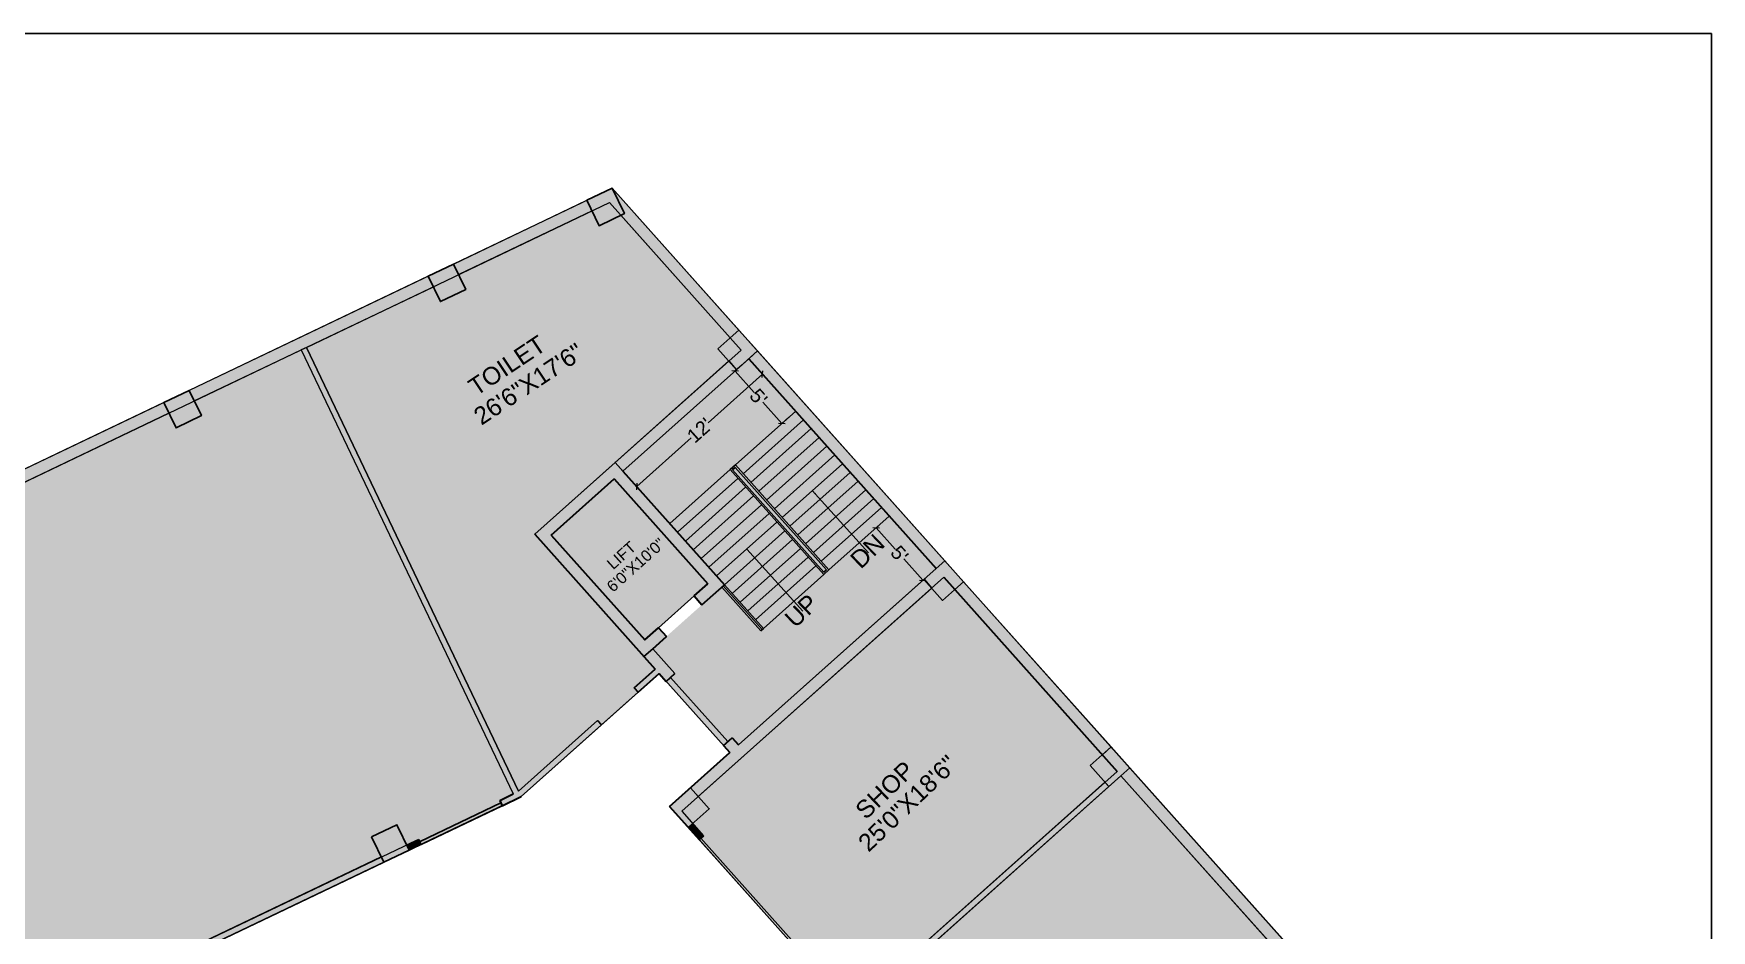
# Model space of a CAD drawing. Header units: inches. Extents: x -13956017 to 293115509, y -946740 to -305538.
# Drawn here: x 1203628 to 1205060, y -916240 to -915474 of the extents above; entities that cross this region are included whole.
import ezdxf

# ---------------------------------------------------------------- set-up
doc = ezdxf.new("R2010")
doc.units = ezdxf.units.IN
doc.header["$LTSCALE"] = 6
doc.header["$PDMODE"] = 2
for name, color, linetype, lineweight in [('column', 240, 'Continuous', 25), ('floor hatch', 135, 'Continuous', 13), ('W', 250, 'Continuous', 5), ('wall', 7, 'Continuous', 30), ('wall high', 7, 'Continuous', 30)]:
    doc.layers.add(name, color=color, linetype=linetype, lineweight=lineweight)
for name, color, linetype in [('DIM', 7, 'Continuous'), ('TW', 5, 'Continuous'), ('WAL', 7, 'Continuous')]:
    doc.layers.add(name, color=color, linetype=linetype)
doc.styles.add('ARI', font='arial.ttf')
doc.linetypes.add('ZIGZAG', pattern='A,0.0001,-0.2,[131,ltypeshp.shx,S=0.2,R=0,X=-0.2,Y=0],-0.4,[131,ltypeshp.shx,S=0.2,R=180,X=0.2,Y=0],-0.2', length=0.8001)
doc.dimstyles.new('Copy(2) of AA', dxfattribs={"dimtxt": 12, "dimasz": 4, "dimexe": 0.18, "dimexo": 0, "dimgap": 0.09, "dimtad": 0, "dimdec": 0, "dimzin": 0, "dimdsep": 46, "dimlunit": 3, "dimtxsty": 'ARI', "dimblk": 'OBLIQUE', "dimcen": 0.09, "dimclrd": 7, "dimclre": 7, "dimclrt": 7, "dimadec": 0, "dimazin": 0, "dimtfac": 1, "dimtdec": 0, "dimtofl": 0, "dimtmove": 0, "dimatfit": 3, "dimfxl": 1, "dimtolj": 1, "dimtzin": 0, "dimlwd": 5, "dimlwe": 5, "dimarcsym": 0})

# ---------------------------------------------------------------- blocks, each defined once
blk = doc.blocks.new('_Oblique')
at = {"layer": 'DIM', "color": 0, "lineweight": -2}
blk.add_line((-0.5, -0.5), (0.5, 0.5), dxfattribs=at)
blk = doc.blocks.new('*D414')
at = {"layer": 'Defpoints', "color": 0, "ltscale": 10, "transparency": 16777216}
for p in [(1204249.7, -915763.9, 3969.1), (1204250.5, -915764.8), (1204142.3, -915859.8, 3969.1)]:
    blk.add_point(p, dxfattribs=at)
at = {"layer": 'W', "color": 7, "linetype": 'Continuous', "lineweight": 5, "ltscale": 10, "transparency": 16777216}
for p, q in [((1204250.5, -915764.8), (1204204.1, -915806.3)), ((1204249.7, -915763.9), (1204250.6, -915765)), ((1204143.1, -915860.7), (1204189.6, -915819.2)), ((1204142.3, -915859.8), (1204143.2, -915860.9))]:
    blk.add_line(p, q, dxfattribs=at)
at = {"layer": 'W', "color": 7, "lineweight": 5, "ltscale": 10, "transparency": 16777216, "xscale": 4, "yscale": 4, "zscale": 4}
for p, rotation in [((1204250.5, -915764.8), 41.7482880626814), ((1204143.1, -915860.7), 221.7482880626814)]:
    blk.add_blockref('_Oblique', p, dxfattribs=dict(at, rotation=rotation))
at = {"layer": 'W', "color": 7, "lineweight": 30, "ltscale": 10, "transparency": 16777216, "insert": (1204196.8, -915812.8), "char_height": 12, "attachment_point": 5, "rotation": 41.7483, "style": 'ARI'}
blk.add_mtext("\\A1;12'", dxfattribs=at)
blk = doc.blocks.new('*D415')
at = {"layer": 'Defpoints', "color": 0, "ltscale": 10, "transparency": 16777216}
for p in [(1204227.1, -915762.2), (1204233.1, -915756.9, 3969.1), (1204273, -915801.7, 3969.1)]:
    blk.add_point(p, dxfattribs=at)
at = {"layer": 'W', "color": 7, "linetype": 'Continuous', "lineweight": 5, "ltscale": 10, "transparency": 16777216}
for p, q in [((1204233.1, -915756.9), (1204227, -915762.3)), ((1204227.1, -915762.2), (1204243.4, -915780.4)), ((1204267.1, -915806.9), (1204250.8, -915788.7)), ((1204273, -915801.7), (1204266.9, -915807.1))]:
    blk.add_line(p, q, dxfattribs=at)
at = {"layer": 'W', "color": 7, "lineweight": 5, "ltscale": 10, "transparency": 16777216, "xscale": 4, "yscale": 4, "zscale": 4}
for p, rotation in [((1204227.1, -915762.2), 131.7482880625579), ((1204267.1, -915806.9), 311.7482880625579)]:
    blk.add_blockref('_Oblique', p, dxfattribs=dict(at, rotation=rotation))
at = {"layer": 'W', "color": 7, "lineweight": 30, "ltscale": 10, "transparency": 16777216, "insert": (1204247.1, -915784.6), "char_height": 12, "attachment_point": 5, "rotation": 311.7483, "style": 'ARI'}
blk.add_mtext("\\A1;5'", dxfattribs=at)
blk = doc.blocks.new('*D416')
at = {"layer": 'Defpoints', "color": 0, "ltscale": 10, "transparency": 16777216}
for p in [(1204349.8, -915894, 3969.1), (1204387.4, -915940.8), (1204389.8, -915938.7, 3969.1)]:
    blk.add_point(p, dxfattribs=at)
at = {"layer": 'W', "color": 7, "linetype": 'Continuous', "lineweight": 5, "ltscale": 10, "transparency": 16777216}
for p, q in [((1204349.8, -915894), (1204347.3, -915896.2)), ((1204347.4, -915896.1), (1204363.7, -915914.3)), ((1204387.4, -915940.8), (1204371.1, -915922.6)), ((1204389.8, -915938.7), (1204387.2, -915941))]:
    blk.add_line(p, q, dxfattribs=at)
at = {"layer": 'W', "color": 7, "lineweight": 5, "ltscale": 10, "transparency": 16777216, "xscale": 4, "yscale": 4, "zscale": 4}
for p, rotation in [((1204347.4, -915896.1), 131.7482880625018), ((1204387.4, -915940.8), 311.7482880625018)]:
    blk.add_blockref('_Oblique', p, dxfattribs=dict(at, rotation=rotation))
at = {"layer": 'W', "color": 7, "lineweight": 30, "ltscale": 10, "transparency": 16777216, "insert": (1204367.4, -915918.5), "char_height": 12, "attachment_point": 5, "rotation": 311.7483, "style": 'ARI'}
blk.add_mtext("\\A1;5'", dxfattribs=at)

msp = doc.modelspace()

# ---------------------------------------------------------------- hatches: boundary and pattern name
at = {"layer": 'column', "ltscale": 10}
h = msp.add_hatch(color=256, dxfattribs=at)
h.dxf.hatch_style = 1
h.paths.add_polyline_path([(1204100.7, -915616.5), (1204122.3, -915606.2), (1204132.7, -915627.8), (1204111, -915638.2)])
h = msp.add_hatch(color=256, dxfattribs=at)
h.dxf.hatch_style = 1
h.paths.add_polyline_path([(1203965.2, -915681.2), (1203986.9, -915670.9), (1203997.3, -915692.6), (1203975.6, -915702.9)])
h = msp.add_hatch(color=256, dxfattribs=at)
h.dxf.hatch_style = 1
h.paths.add_polyline_path([(1204212.4, -915743.2), (1204230.3, -915727.2), (1204246.3, -915745.1), (1204228.4, -915761.1)])
h = msp.add_hatch(color=256, dxfattribs=at)
h.dxf.hatch_style = 1
h.paths.add_polyline_path([(1203739.7, -915789), (1203761.3, -915778.7), (1203771.7, -915800.3), (1203750, -915810.7)])
h = msp.add_hatch(color=256, dxfattribs=at)
h.dxf.hatch_style = 1
h.paths.add_polyline_path([(1204161.8, -915981.3), (1204150.1, -915991.7), (1204070.2, -915902.2), (1204123.9, -915854.3), (1204203.8, -915943.8), (1204192.2, -915954.2), (1204198.8, -915961.7), (1204218, -915944.6), (1204124.7, -915840.2), (1204056.1, -915901.4), (1204149.3, -916005.9), (1204156.8, -915999.2), (1204168.5, -915988.8)])
h = msp.add_hatch(color=256, dxfattribs=at)
h.dxf.hatch_style = 1
h.paths.add_polyline_path([(1204388.2, -915940.1), (1204406.1, -915924.1), (1204422.1, -915942), (1204404.2, -915958)])
h = msp.add_hatch(color=256, dxfattribs=at)
h.dxf.hatch_style = 1
h.paths.add_polyline_path([(1204530, -916099), (1204547.9, -916083), (1204563.9, -916101), (1204546, -916116.9)])
h = msp.add_hatch(color=256, dxfattribs=at)
h.dxf.hatch_style = 1
h.paths.add_polyline_path([(1204171.1, -916133.9), (1204189, -916117.9), (1204205, -916135.8), (1204187.1, -916151.8)])
h = msp.add_hatch(color=256, dxfattribs=at)
h.dxf.hatch_style = 1
h.paths.add_polyline_path([(1203916.9, -916159.9), (1203938.5, -916149.5), (1203948.9, -916171.2), (1203927.2, -916181.5)])
at = {"layer": 'floor hatch', "ltscale": 5}
h = msp.add_hatch(dxfattribs=at)
h.set_pattern_fill('NET', color=9, scale=200, angle=90)
h.set_pattern_definition([(90, (225125.15, -30674.7), (-635, 4e-14), []), (180, (225125.15, -30674.7), (-8e-14, -635), [])])
edge = h.paths.add_edge_path(flags=16)
edge.add_arc((1204035.2, -916328.3), 47, 182.2198, 321.8225)
edge.add_line((1204072.1, -916357.4), (1204072.4, -916358.2))
edge.add_arc((1204116.1, -916340.6), 47.1, 201.9502, 338.602)
edge.add_line((1204160, -916357.8), (1204171.9, -916283.5))
edge.add_line((1204171.9, -916283.5), (1204172.1, -916279.6))
edge.add_line((1204172.1, -916279.6), (1204466.3, -916608.9))
edge.add_line((1204466.3, -916608.9), (1204144.6, -917151.9))
edge.add_line((1204144.6, -917151.9), (1204197.9, -917183.5))
edge.add_line((1204197.9, -917183.5), (1204095.3, -917358.8))
edge.add_line((1204095.3, -917358.8), (1203625.3, -917265.6))
edge.add_line((1203625.3, -917265.6), (1203564.5, -917087.7))
edge.add_line((1203564.5, -917087.7), (1203624.1, -917067.3))
edge.add_line((1203624.1, -917067.3), (1203437.5, -916521.9))
edge.add_line((1203437.5, -916521.9), (1203999.9, -916253.2))
edge.add_line((1203999.9, -916253.2), (1203988.2, -916330.2))
h.paths.add_polyline_path([(1203593.6, -917469.3), (1203684.4, -917438.2), (1203679.7, -917424.5), (1203702.4, -917416.7), (1203709.8, -917438.2), (1203987.7, -917493.3), (1203996.7, -917478.1), (1204017.3, -917490.3), (1204009.9, -917502.8), (1204092.5, -917551.7), (1204628.8, -916646.7), (1204171.1, -916133.9), (1204222.6, -916087.9), (1204162.3, -916020.4), (1204044.5, -916125.5), (1203261.8, -916499.5)])
at = {"layer": 'W', "ltscale": 10}
h = msp.add_hatch(color=256, dxfattribs=at)
h.dxf.hatch_style = 1
h.paths.add_polyline_path([(1203314.5, -916003.2), (1203518.4, -915905.8), (1203514.1, -915896.8), (1203310.2, -915994.2)])
h.paths.add_polyline_path([(1203088.9, -916111), (1203292.8, -916013.6), (1203288.5, -916004.6), (1203084.6, -916102)])
h.paths.add_polyline_path([(1202855.5, -916211.5), (1203062.9, -916112.4), (1203067.3, -916121.4), (1202859.8, -916220.5)])
h.paths.add_polyline_path([(1203540.1, -915895.5), (1203744, -915798), (1203739.7, -915789), (1203535.8, -915886.4)])
h.paths.add_polyline_path([(1203765.6, -915787.7), (1203969.6, -915690.3), (1203965.2, -915681.2), (1203761.3, -915778.7)])
h.paths.add_polyline_path([(1204028.4, -916133.2), (1204044.5, -916125.5), (1204113, -916064.3), (1204109.7, -916060.6), (1204042.3, -916120.8), (1203861.3, -915742), (1203856.8, -915744.2), (1204037.8, -916123.1), (1204026.2, -916128.7)])
h.paths.add_polyline_path([(1203986.9, -915670.9), (1204100.7, -915616.5), (1204105, -915625.6), (1203991.2, -915679.9)])
h.paths.add_polyline_path([(1204129.6, -915629.3), (1204132.7, -915627.8), (1204122.3, -915606.2), (1204230.3, -915727.2), (1204222.9, -915733.8)])
h.paths.add_polyline_path([(1204124.7, -915840.2), (1204221.7, -915753.6), (1204228.4, -915761.1), (1204131.4, -915847.6)])
h.paths.add_polyline_path([(1204238.8, -915751.7), (1204246.3, -915745.1), (1204406.1, -915924.1), (1204398.6, -915930.8)])
h.paths.add_polyline_path([(1204189, -916117.9), (1204222.6, -916087.9), (1204217.1, -916081.9), (1204224.6, -916075.2), (1204230, -916081.3), (1204388.5, -915939.8), (1204394.9, -915947.6), (1204195.6, -916125.4)])
h.paths.add_polyline_path([(1204141, -916032.6), (1204158.9, -916016.6), (1204149.3, -916005.9), (1204156.8, -915999.2), (1204175.8, -916020.5), (1204168.3, -916027.2), (1204162.3, -916020.4), (1204144.4, -916036.4)])
h.paths.add_polyline_path([(1204414.6, -915948.7), (1204422.1, -915942), (1204547.9, -916083), (1204540.5, -916089.7)])
h.paths.add_polyline_path([(1204343.5, -916291), (1204542.7, -916113.2), (1204546, -916116.9), (1204346.8, -916294.7)])
h.paths.add_polyline_path([(1204556.4, -916107.6), (1204563.9, -916101), (1204699.1, -916252.4), (1204691.6, -916259.1)])
h.paths.add_polyline_path([(1204328.2, -916309.9), (1204332.6, -916307.4), (1204351.2, -916328.2), (1204347.5, -916331.6)])
h.paths.add_polyline_path([(1204306.9, -916286.1), (1204310.7, -916282.8), (1204316.6, -916289.5), (1204312.9, -916292.8)])
h.paths.add_polyline_path([(1204494.6, -916460.3), (1204693.8, -916282.6), (1204697.2, -916286.3), (1204497.9, -916464.1)])
h.paths.add_polyline_path([(1204707.6, -916277), (1204715.1, -916270.3), (1204850.2, -916421.8), (1204842.8, -916428.4)])
h.paths.add_polyline_path([(1204480, -916480.1), (1204483.8, -916476.7), (1204502.4, -916497.6), (1204498.7, -916500.9)])
h.paths.add_polyline_path([(1204458.1, -916455.5), (1204461.8, -916452.1), (1204467.8, -916458.8), (1204464.1, -916462.2)])
h.paths.add_polyline_path([(1204645.8, -916629.7), (1204845, -916451.9), (1204848.3, -916455.7), (1204649.1, -916633.4)])
h.paths.add_polyline_path([(1204813.3, -916536.9), (1204818.4, -916528.3), (1204880.5, -916565.1), (1204875.4, -916573.7)])
h.paths.add_polyline_path([(1204858.7, -916446.3), (1204866.2, -916439.7), (1205017.3, -916608.9), (1205001, -916636.5), (1204992.4, -916631.4), (1205004.9, -916610.1)])
h.paths.add_polyline_path([(1204830.3, -916904.9), (1204903.7, -916781.1), (1204912.3, -916786.2), (1204838.9, -916910)])
h.paths.add_polyline_path([(1204813.1, -916906.4), (1204818.2, -916897.8), (1204572.2, -916752), (1204582.3, -916734.9), (1204578, -916732.4), (1204548.5, -916782.1), (1204552.8, -916784.7), (1204567.1, -916760.6)])
h.paths.add_polyline_path([(1204718.8, -917065.6), (1204721.4, -917061.3), (1204475.3, -916915.5), (1204489.6, -916891.4), (1204485.3, -916888.9), (1204454.2, -916941.3), (1204458.5, -916943.8), (1204472.1, -916920.9), (1204472.8, -916919.8)])
h.paths.add_polyline_path([(1204624.5, -917224.7), (1204627.1, -917220.4), (1204381, -917074.7), (1204395.3, -917050.6), (1204391, -917048), (1204359.9, -917100.5), (1204364.2, -917103), (1204378.5, -917079)])
h.paths.add_polyline_path([(1204648.8, -917211.2), (1204730.9, -917072.7), (1204739.5, -917077.8), (1204657.4, -917216.3)])
h.paths.add_polyline_path([(1204554.5, -917370.4), (1204636.6, -917231.9), (1204645.2, -917237), (1204563.1, -917375.5)])
h.paths.add_polyline_path([(1204460.2, -917529.5), (1204542.3, -917391), (1204550.9, -917396.1), (1204468.8, -917534.6)])
h.paths.add_polyline_path([(1204530.2, -917383.9), (1204533.1, -917379.3), (1204286.7, -917233.8), (1204301, -917209.8), (1204296.7, -917207.2), (1204265.6, -917259.6), (1204269.9, -917262.2), (1204284.2, -917238.1)])
h.paths.add_polyline_path([(1204171.3, -917418.8), (1204202.4, -917366.4), (1204206.7, -917368.9), (1204192.4, -917393), (1204438.5, -917538.8), (1204435.9, -917543.1), (1204189.9, -917397.3), (1204175.6, -917421.3)])
h.paths.add_polyline_path([(1204247.3, -917861.4), (1204252.4, -917852.8), (1204022.7, -917716.7), (1204017.6, -917725.3)])
h.paths.add_polyline_path([(1204009.2, -917692.4), (1204013.5, -917694.9), (1204112.4, -917528.1), (1204108.1, -917525.5)])
h.paths.add_polyline_path([(1204271.6, -917847.9), (1204350.1, -917715.4), (1204358.7, -917720.5), (1204280.2, -917853)])
h.paths.add_polyline_path([(1204362.3, -917694.7), (1204448, -917550.2), (1204456.6, -917555.3), (1204370.9, -917699.8)])
h = msp.add_hatch(color=256, dxfattribs=at)
h.dxf.hatch_style = 1
h.paths.add_polyline_path([(1204187.1, -916151.8), (1204190.8, -916148.5), (1204200.1, -916158.9), (1204196.4, -916162.2)])
h = msp.add_hatch(color=256, dxfattribs=at)
h.dxf.hatch_style = 1
h.paths.add_polyline_path([(1203946.7, -916166.7), (1203957.1, -916161.7), (1203959.3, -916166.2), (1203948.9, -916171.2)])
h = msp.add_hatch(color=256, dxfattribs=at)
h.dxf.hatch_style = 1
h.paths.add_polyline_path([(1203375.7, -917731.4), (1203628.3, -917645), (1203631.6, -917654.5), (1203379, -917740.9)])
h.paths.add_polyline_path([(1203579, -917442.1), (1203583.7, -917440.5), (1203646.5, -917624), (1203641.8, -917625.6)])
h.paths.add_polyline_path([(1203348.5, -917726), (1203357.9, -917722.7), (1203308.1, -917577), (1203301.2, -917579.4), (1203298.6, -917580.3)])
h.paths.add_polyline_path([(1203290.9, -917557.6), (1203300.3, -917554.3), (1203245.9, -917395.4), (1203236.5, -917398.6)])
h.paths.add_polyline_path([(1203257.6, -917386.1), (1203528.2, -917293.5), (1203519.1, -917267.1), (1203523.8, -917265.4), (1203543.6, -917323.1), (1203538.8, -917324.7), (1203529.8, -917298.3), (1203259.2, -917390.8)])
h.paths.add_polyline_path([(1203228.7, -917375.9), (1203238.2, -917372.7), (1203186, -917220.3), (1203176.6, -917223.6)])
h.paths.add_polyline_path([(1203199.3, -917215.8), (1203469.9, -917123.2), (1203478.9, -917149.7), (1203483.7, -917148), (1203464, -917090.4), (1203459.2, -917092), (1203468.3, -917118.5), (1203197.7, -917211.1)])
h.paths.add_polyline_path([(1203168.8, -917200.9), (1203178.3, -917197.6), (1203126.2, -917045.3), (1203116.7, -917048.5)])
h.paths.add_polyline_path([(1203139.4, -917040.8), (1203410, -916948.2), (1203419.1, -916974.6), (1203423.8, -916973), (1203404.1, -916915.4), (1203399.3, -916917), (1203408.4, -916943.4), (1203137.8, -917036)])
h.paths.add_polyline_path([(1203108.9, -917025.8), (1203118.4, -917022.6), (1203070.8, -916883.5), (1203061.3, -916886.7)])
h.paths.add_polyline_path([(1203079.5, -916865.7), (1203350.1, -916773.1), (1203359.2, -916799.6), (1203363.9, -916798), (1203344.5, -916741.2), (1203335, -916744.4), (1203342.2, -916765.3), (1203076.3, -916856.3)])
h.paths.add_polyline_path([(1203053.6, -916864), (1203063, -916860.8), (1202974.8, -916602.9), (1202965.3, -916606.1)])
h.paths.add_polyline_path([(1202984.8, -916588.9), (1203095.5, -916551), (1203098.7, -916560.5), (1202988, -916598.4)])
h.paths.add_polyline_path([(1202957.6, -916583.4), (1202967, -916580.2), (1202850.8, -916240.3), (1202844.2, -916243.5), (1202833.9, -916221.8)])
h.paths.add_polyline_path([(1203341, -916456.1), (1203473.9, -916392.6), (1203476.1, -916397.1), (1203343.1, -916460.6)])
h.paths.add_polyline_path([(1203497.7, -916386.7), (1203701.6, -916289.3), (1203699.5, -916284.8), (1203495.6, -916382.2)])
h.paths.add_polyline_path([(1203260.1, -916494.7), (1203271.9, -916489.1), (1203274, -916493.6), (1203261.8, -916499.5)])
h.paths.add_polyline_path([(1203723.3, -916279), (1203927.2, -916181.5), (1203925.1, -916177), (1203721.1, -916274.4)])
at = {"layer": 'WAL', "lineweight": 9, "true_color": 0x5797dc}
h = msp.add_hatch(color=153, dxfattribs=at)
h.dxf.hatch_style = 1
h.paths.add_polyline_path([(1203861.3, -915742), (1203969.6, -915690.3), (1203975.6, -915702.9), (1203997.3, -915692.6), (1203992.1, -915681.7), (1203991.2, -915679.9), (1204105, -915625.6), (1204111, -915638.2), (1204129.6, -915629.3), (1204222.9, -915733.8), (1204212.4, -915743.2), (1204221.7, -915753.6), (1204056.1, -915901.4), (1204158.9, -916016.6), (1204141, -916032.6), (1204144.4, -916036.4), (1204113, -916064.3), (1204109.7, -916060.6), (1204042.3, -916120.8)])
at = {"layer": 'WAL', "lineweight": 9, "ltscale": 100, "true_color": 0x6ebb9c}
h = msp.add_hatch(color=113, dxfattribs=at)
h.dxf.hatch_style = 1
h.paths.add_polyline_path([(1202859.8, -916220.5), (1203067.3, -916121.4), (1203073.3, -916134), (1203093.9, -916124.2), (1203088.9, -916111), (1203292.8, -916013.6), (1203298.9, -916026.2), (1203320.5, -916015.9), (1203315.4, -916005.1), (1203314.5, -916003.2), (1203518.4, -915905.8), (1203524.4, -915918.5), (1203541.7, -915910.2), (1203546.1, -915908.1), (1203540.1, -915895.5), (1203744, -915798), (1203750, -915810.7), (1203771.7, -915800.3), (1203765.6, -915787.7), (1203856.8, -915744.2), (1204037.8, -916123.1), (1204026.2, -916128.7), (1204028.4, -916133.2), (1203959.3, -916166.2), (1203957.1, -916161.7), (1203946.7, -916166.7), (1203938.5, -916149.5), (1203916.9, -916159.9), (1203925.1, -916177), (1203721.1, -916274.4), (1203712.9, -916257.3), (1203691.3, -916267.6), (1203699.5, -916284.8), (1203495.6, -916382.2), (1203487.4, -916365.1), (1203465.7, -916375.4), (1203473.9, -916392.6), (1203260.1, -916494.7), (1203255.6, -916481.4), (1203232.9, -916489.2), (1203236.8, -916500.6), (1203237.4, -916502.5), (1202984.8, -916588.9), (1202980.3, -916575.6), (1202968.9, -916579.5), (1202967, -916580.2), (1202850.8, -916240.3), (1202865.9, -916233.1)])
at = {"layer": 'WAL', "lineweight": 9, "ltscale": 100, "true_color": 0xffae59}
h = msp.add_hatch(color=21, dxfattribs=at)
h.dxf.hatch_style = 1
h.paths.add_polyline_path([(1204156.8, -915999.2), (1204218, -915944.6), (1204131.4, -915847.6), (1204238.8, -915751.7), (1204398.6, -915930.8), (1204230, -916081.3), (1204224.6, -916075.2), (1204217.1, -916081.9), (1204168.3, -916027.2), (1204175.8, -916020.5)])
h = msp.add_hatch(color=21, dxfattribs=at)
h.dxf.hatch_style = 1
h.paths.add_polyline_path([(1204070.2, -915902.2), (1204123.9, -915854.3), (1204203.8, -915943.8), (1204150.1, -915991.7)])
at = {"layer": 'WAL', "lineweight": 9, "ltscale": 100, "true_color": 0xb3beaa}
h = msp.add_hatch(color=253, dxfattribs=at)
h.dxf.hatch_style = 1
h.paths.add_polyline_path([(1204195.6, -916125.4), (1204394.9, -915947.6), (1204404.2, -915958), (1204414.6, -915948.7), (1204540.5, -916089.7), (1204530, -916099), (1204542.7, -916113.2), (1204343.5, -916291), (1204330.8, -916276.8), (1204316.6, -916289.5), (1204310.7, -916282.8), (1204306.9, -916286.1), (1204196.4, -916162.2), (1204200.1, -916158.9), (1204190.8, -916148.4), (1204205, -916135.8)])
h = msp.add_hatch(color=253, dxfattribs=at)
h.dxf.hatch_style = 1
h.paths.add_polyline_path([(1204347.5, -916331.6), (1204351.2, -916328.2), (1204332.6, -916307.4), (1204556.4, -916107.6), (1204691.6, -916259.1), (1204681.2, -916268.4), (1204693.8, -916282.6), (1204494.6, -916460.3), (1204482, -916446.2), (1204467.8, -916458.8), (1204461.8, -916452.1), (1204458.1, -916455.5)])

# ---------------------------------------------------------------- linework, layer by layer
at = {"layer": 'column', "ltscale": 10}
msp.add_lwpolyline([(1204100.7, -915616.5), (1204122.3, -915606.2), (1204132.7, -915627.8), (1204111, -915638.2), (1204100.7, -915616.5)], dxfattribs=at)
at = {"layer": 'column', "ltscale": 10, "elevation": 3969.1}
for points in [[(1203965.2, -915681.2), (1203986.9, -915670.9), (1203997.3, -915692.6), (1203975.6, -915702.9), (1203965.2, -915681.2)], [(1204212.4, -915743.2), (1204230.3, -915727.2), (1204246.3, -915745.1), (1204228.4, -915761.1), (1204212.4, -915743.2)], [(1203739.7, -915789), (1203761.3, -915778.7), (1203771.7, -915800.3), (1203750, -915810.7), (1203739.7, -915789)], [(1204161.8, -915981.3), (1204150.1, -915991.7), (1204070.2, -915902.2), (1204123.9, -915854.3), (1204203.8, -915943.8), (1204192.2, -915954.2), (1204198.8, -915961.7), (1204218, -915944.6), (1204124.7, -915840.2), (1204056.1, -915901.4), (1204149.3, -916005.9), (1204156.8, -915999.2), (1204156.8, -915999.2), (1204168.5, -915988.8), (1204161.8, -915981.3)], [(1204388.2, -915940.1), (1204406.1, -915924.1), (1204422.1, -915942), (1204404.2, -915958), (1204388.2, -915940.1)], [(1204530, -916099), (1204547.9, -916083), (1204563.9, -916101), (1204546, -916116.9), (1204530, -916099)], [(1204171.1, -916133.9), (1204189, -916117.9), (1204205, -916135.8), (1204187.1, -916151.8), (1204171.1, -916133.9)], [(1203916.9, -916159.9), (1203938.5, -916149.5), (1203948.9, -916171.2), (1203927.2, -916181.5), (1203916.9, -916159.9)]]:
    msp.add_lwpolyline(points, dxfattribs=at)
at = {"layer": 'TW', "ltscale": 10}
for p, q in [((1204215.7, -915946.6, 3969.1), (1204249, -915983.9, 3969.1)), ((1204216.8, -915945.6, 3969.1), (1204250.1, -915982.9, 3969.1)), ((1204218, -915944.6, 3969.1), (1204251.3, -915981.9, 3969.1)), ((1204251.3, -915981.9, 3969.1), (1204249, -915983.9, 3969.1)), ((1204027.3, -916130.9, 3969.1), (1203958.2, -916163.9, 3969.1)), ((1204028.4, -916133.2, 3969.1), (1203959.3, -916166.2, 3969.1)), ((1204196.4, -916162.2, 3969.1), (1204306.9, -916286.1, 3969.1)), ((1204197.9, -916160.9, 3969.1), (1204308.4, -916284.8, 3969.1))]:
    msp.add_line(p, q, dxfattribs=at)
at = {"layer": 'TW', "ltscale": 10, "elevation": 3969.1}
msp.add_lwpolyline([(1204307.2, -915932), (1204227.3, -915842.4), (1204222.8, -915846.4), (1204302.7, -915936), (1204307.2, -915932)], dxfattribs=at)
msp.add_lwpolyline([(1204305.1, -915931.9), (1204227.2, -915844.6), (1204224.9, -915846.6), (1204302.9, -915933.8)], close=True, dxfattribs=at)
at = {"layer": 'W', "ltscale": 10}
for p, q in [((1204122.3, -915606.2, 3969.1), (1205017.3, -916608.9, 3969.1)), ((1203861.3, -915742, 3969.1), (1204119.9, -915618.4, 3969.1)), ((1204119.9, -915618.4, 3969.1), (1204232.2, -915744.3, 3969.1)), ((1202846.2, -916227, 3969.1), (1203856.8, -915744.2, 3969.1)), ((1203856.8, -915744.2, 3969.1), (1204037.8, -916123.1, 3969.1)), ((1203861.3, -915742, 3969.1), (1204042.3, -916120.8, 3969.1)), ((1204056.1, -915901.4, 3969.1), (1204232.2, -915744.3, 3969.1)), ((1204131.4, -915847.6, 3969.1), (1204238.8, -915751.7, 3969.1)), ((1204227.3, -915842.4, 3969.1), (1204278.8, -915796.5, 3969.1)), ((1204234, -915849.9, 3969.1), (1204285.4, -915804, 3969.1)), ((1204240.6, -915857.4, 3969.1), (1204292.1, -915811.4, 3969.1)), ((1204247.3, -915864.8, 3969.1), (1204298.8, -915818.9, 3969.1)), ((1204253.9, -915872.3, 3969.1), (1204305.4, -915826.3, 3969.1)), ((1204260.6, -915879.7, 3969.1), (1204312.1, -915833.8, 3969.1)), ((1204171.3, -915892.4, 3969.1), (1204222.8, -915846.4, 3969.1)), ((1204178, -915899.8, 3969.1), (1204229.5, -915853.9, 3969.1)), ((1204267.3, -915887.2, 3969.1), (1204318.7, -915841.3, 3969.1)), ((1204273.9, -915894.7, 3969.1), (1204325.4, -915848.7, 3969.1)), ((1204184.7, -915907.3, 3969.1), (1204236.1, -915861.4, 3969.1)), ((1204191.3, -915914.8, 3969.1), (1204242.8, -915868.8, 3969.1)), ((1204280.6, -915902.1, 3969.1), (1204332.1, -915856.2, 3969.1)), ((1204287.2, -915909.6, 3969.1), (1204338.7, -915863.6, 3969.1)), ((1204198, -915922.2, 3969.1), (1204249.5, -915876.3, 3969.1)), ((1204204.6, -915929.7, 3969.1), (1204256.1, -915883.7, 3969.1)), ((1204293.9, -915917.1, 3969.1), (1204345.4, -915871.1, 3969.1)), ((1204300.5, -915924.5, 3969.1), (1204352, -915878.6, 3969.1)), ((1204211.3, -915937.1, 3969.1), (1204262.8, -915891.2, 3969.1)), ((1204307.2, -915932, 3969.1), (1204358.7, -915886, 3969.1)), ((1204218, -915944.6, 3969.1), (1204269.4, -915898.7, 3969.1)), ((1204224.6, -915952.1, 3969.1), (1204276.1, -915906.1, 3969.1)), ((1204231.3, -915959.5, 3969.1), (1204282.8, -915913.6, 3969.1)), ((1204237.9, -915967, 3969.1), (1204289.4, -915921, 3969.1)), ((1204181.5, -916138, 3969.1), (1204405.3, -915938.3, 3969.1)), ((1204230, -916081.3, 3969.1), (1204398.6, -915930.8, 3969.1)), ((1204244.6, -915974.5, 3969.1), (1204296.1, -915928.5, 3969.1)), ((1204251.3, -915981.9, 3969.1), (1204302.7, -915936, 3969.1)), ((1204192.2, -915954.2, 3969.1), (1204161.8, -915981.3, 3969.1)), ((1204156.8, -915999.2, 3969.1), (1204175.8, -916020.5, 3969.1)), ((1204113, -916064.3, 3969.1), (1204144.4, -916036.4, 3969.1)), ((1204042.3, -916120.8, 3969.1), (1204109.7, -916060.6, 3969.1)), ((1204044.5, -916125.5, 3969.1), (1204113, -916064.3, 3969.1)), ((1204329.3, -916303.6, 3969.1), (1204553.1, -916103.9, 3969.1)), ((1204332.6, -916307.4, 3969.1), (1204556.4, -916107.6, 3969.1)), ((1204556.4, -916107.6, 3969.1), (1204704.3, -916273.2, 3969.1)), ((1204181.5, -916138, 3969.1), (1204200.1, -916158.9, 3969.1)), ((1203361.1, -916446.5, 3969.1), (1203957.1, -916161.7, 3969.1)), ((1203363.3, -916451, 3969.1), (1203959.3, -916166.2, 3969.1)), ((1203957.1, -916161.7, 3969.1), (1203959.3, -916166.2, 3969.1))]:
    msp.add_line(p, q, dxfattribs=at)
at = {"layer": 'W', "lineweight": 30, "ltscale": 10}
for p, q in [((1204238.8, -915751.7, 3969.1), (1204398.6, -915930.8, 3969.1)), ((1204070.2, -915902.2, 3969.1), (1204123.9, -915854.3, 3969.1)), ((1204123.9, -915854.3, 3969.1), (1204203.8, -915943.8, 3969.1)), ((1204131.4, -915847.6, 3969.1), (1204218, -915944.6, 3969.1)), ((1204056.1, -915901.4, 3969.1), (1204158.9, -916016.6, 3969.1)), ((1204070.2, -915902.2, 3969.1), (1204150.1, -915991.7, 3969.1)), ((1204405.3, -915938.3, 3969.1), (1204553.1, -916103.9, 3969.1)), ((1204192.2, -915954.2, 3969.1), (1204203.8, -915943.8, 3969.1)), ((1204192.2, -915954.2, 3969.1), (1204198.8, -915961.7, 3969.1)), ((1204198.8, -915961.7, 3969.1), (1204218, -915944.6, 3969.1)), ((1204150.1, -915991.7, 3969.1), (1204161.8, -915981.3, 3969.1)), ((1204161.8, -915981.3, 3969.1), (1204168.5, -915988.8, 3969.1)), ((1204156.8, -915999.2, 3969.1), (1204168.5, -915988.8, 3969.1)), ((1204141, -916032.6, 3969.1), (1204158.9, -916016.6, 3969.1)), ((1204144.4, -916036.4, 3969.1), (1204162.3, -916020.4, 3969.1)), ((1204162.3, -916020.4, 3969.1), (1204168.3, -916027.2, 3969.1)), ((1204168.3, -916027.2, 3969.1), (1204175.8, -916020.5, 3969.1)), ((1204141, -916032.6, 3969.1), (1204144.4, -916036.4, 3969.1)), ((1204109.7, -916060.6, 3969.1), (1204113, -916064.3, 3969.1)), ((1204217.1, -916081.9, 3969.1), (1204224.6, -916075.2, 3969.1)), ((1204217.1, -916081.9, 3969.1), (1204222.6, -916087.9, 3969.1)), ((1204224.6, -916075.2, 3969.1), (1204230, -916081.3, 3969.1)), ((1204171.1, -916133.9, 3969.1), (1204222.6, -916087.9, 3969.1)), ((1204026.2, -916128.7, 3969.1), (1204037.8, -916123.1, 3969.1)), ((1204028.4, -916133.2, 3969.1), (1204044.5, -916125.5, 3969.1)), ((1204026.2, -916128.7, 3969.1), (1204028.4, -916133.2, 3969.1)), ((1204171.1, -916133.9, 3969.1), (1204196.4, -916162.2, 3969.1)), ((1204200.1, -916158.9, 3969.1), (1204196.4, -916162.2, 3969.1))]:
    msp.add_line(p, q, dxfattribs=at)
at = {"layer": 'W', "linetype": 'ZIGZAG', "ltscale": 2}
msp.add_line((1204220.9, -916078.5, 3969.1), (1204172.1, -916023.9, 3969.1), dxfattribs=at)
at = {"layer": 'W', "ltscale": 10, "elevation": 3969.1}
msp.add_lwpolyline([(1203051.7, -916858.4), (1202833.9, -916221.8), (1204122.3, -915606.2)], dxfattribs=at)
at = {"layer": 'W', "ltscale": 10}
msp.add_lwpolyline([(1204129.6, -915629.3), (1204132.7, -915627.8), (1204122.3, -915606.2), (1204230.3, -915727.2), (1204222.9, -915733.8)], close=True, dxfattribs=at)
at = {"layer": 'W', "ltscale": 10, "elevation": 3969.1}
for points in [[(1203986.9, -915670.9), (1204100.7, -915616.5), (1204105, -915625.6), (1203991.2, -915679.9)], [(1203765.6, -915787.7), (1203969.6, -915690.3), (1203965.2, -915681.2), (1203761.3, -915778.7)], [(1204028.4, -916133.2), (1204044.5, -916125.5), (1204113, -916064.3), (1204109.7, -916060.6), (1204042.3, -916120.8), (1203861.3, -915742), (1203856.8, -915744.2), (1204037.8, -916123.1), (1204026.2, -916128.7)], [(1204124.7, -915840.2), (1204221.7, -915753.6), (1204228.4, -915761.1), (1204131.4, -915847.6)], [(1204238.8, -915751.7), (1204246.3, -915745.1), (1204406.1, -915924.1), (1204398.6, -915930.8)], [(1203540.1, -915895.5), (1203744, -915798), (1203739.7, -915789), (1203535.8, -915886.4)], [(1204189, -916117.9), (1204222.6, -916087.9), (1204217.1, -916081.9), (1204224.6, -916075.2), (1204230, -916081.3), (1204388.5, -915939.8), (1204394.9, -915947.6), (1204195.6, -916125.4)], [(1204414.6, -915948.7), (1204422.1, -915942), (1204547.9, -916083), (1204540.5, -916089.7)], [(1204141, -916032.6), (1204158.9, -916016.6), (1204149.3, -916005.9), (1204156.8, -915999.2), (1204175.8, -916020.5), (1204168.3, -916027.2), (1204162.3, -916020.4), (1204144.4, -916036.4)], [(1204556.4, -916107.6), (1204563.9, -916101), (1204699.1, -916252.4), (1204691.6, -916259.1)], [(1204343.5, -916291), (1204542.7, -916113.2), (1204546, -916116.9), (1204346.8, -916294.7)], [(1204187.1, -916151.8), (1204190.8, -916148.5), (1204200.1, -916158.9), (1204196.4, -916162.2)], [(1203946.7, -916166.7), (1203957.1, -916161.7), (1203959.3, -916166.2), (1203948.9, -916171.2)], [(1203723.3, -916279), (1203927.2, -916181.5), (1203925.1, -916177), (1203721.1, -916274.4)]]:
    msp.add_lwpolyline(points, close=True, dxfattribs=at)
at = {"layer": 'W', "color": 1, "ltscale": 10, "elevation": 3969.1}
msp.add_lwpolyline([(1203593.6, -917469.3), (1203684.4, -917438.2), (1203679.7, -917424.5), (1203702.4, -917416.7), (1203709.8, -917438.2), (1203987.7, -917493.3), (1203996.7, -917478.1), (1204017.3, -917490.3), (1204009.9, -917502.8), (1204092.5, -917551.7), (1204628.8, -916646.7), (1204171.1, -916133.9), (1204222.6, -916087.9), (1204162.3, -916020.4), (1204044.5, -916125.5), (1203261.8, -916499.5)], close=True, dxfattribs=at)
at = {"layer": 'wall high', "lineweight": 25}
msp.add_lwpolyline([(1202754.4, -915474.2), (1205060.3, -915474.2), (1205060.3, -918029.5), (1202754.4, -918029.5)], close=True, dxfattribs=at)

# ---------------------------------------------------------------- texts
at = {"layer": 'wall', "lineweight": 25, "style": 'ARI'}
for s, height, rotation, p in [('TOILET', 15, 33.6681, (1204006.1, -915784, -3969.1)), ('26\'6"X17\'6"', 15, 33.6681, (1204010.6, -915809, -3969.1)), ('LIFT', 9.6, 41.8158, (1204123, -915932.3, -5080.5)), ('6\'0"X10\'0"', 9.6, 41.8158, (1204122.9, -915951.6, -5080.5)), ('DN', 15, 43.8358, (1204334.3, -915931.9)), ('UP', 15, 43.8358, (1204278.4, -915982.3)), ('SHOP', 15, 43.8358, (1204338.6, -916145.8, -3969.1)), ('25\'0"X18\'6"', 15, 43.8358, (1204341, -916173.5, -3969.1))]:
    msp.add_text(s, height=height, rotation=rotation, dxfattribs=at).set_placement(p)

# ---------------------------------------------------------------- dimensions: what is measured, and where the dimension line sits
at = {"layer": 'W', "lineweight": 30, "ltscale": 10}
for p1, p2, distance, picture, middle in [((1204142.3, -915859.8, 3969.1), (1204249.7, -915763.9, 3969.1), -1.2, '*D414', (1204196.8, -915812.8)), ((1204273, -915801.7, 3969.1), (1204233.1, -915756.9, 3969.1), 7.9, '*D415', (1204247.1, -915784.6)), ((1204349.8, -915894, 3969.1), (1204389.8, -915938.7, 3969.1), -3.2, '*D416', (1204367.4, -915918.5))]:
    dim = msp.add_aligned_dim(p1=p1, p2=p2, distance=distance, dimstyle='Copy(2) of AA', dxfattribs=at)
    dim.commit()
    dim.dimension.update_dxf_attribs({"geometry": picture, "text_midpoint": middle})

# ---------------------------------------------------------------- leaders
for points in [[(1204293, -915864.2, 3969.1), (1204340.8, -915917.3, 3969.1)], [(1204237, -915914.2, 3969.1), (1204284.9, -915967.2, 3969.1)]]:
    msp.add_leader(points, dimstyle='Copy(2) of AA', override={"dimgap": 0.09, "dimtad": 0}, dxfattribs=at)

doc.saveas('drawing.dxf')
